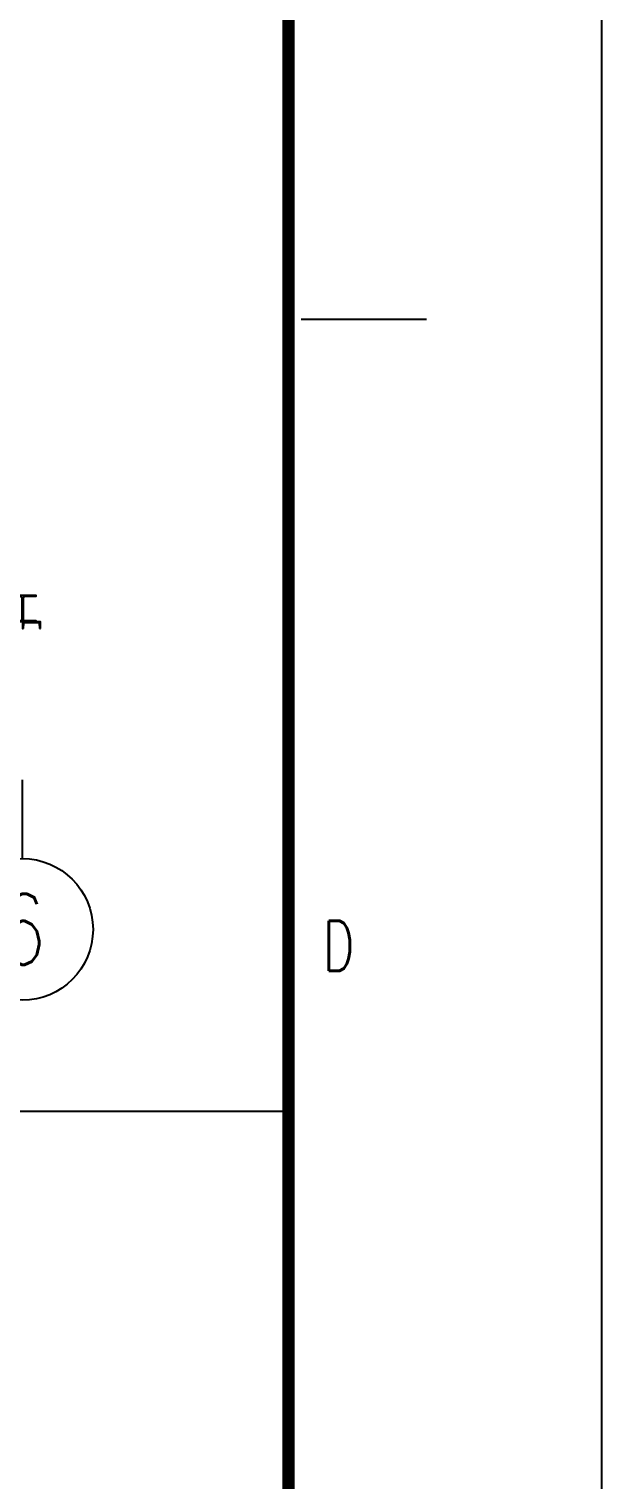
# Model space of a CAD drawing. Header units: millimetres. Extents: x 0 to 134087, y -49114 to 20834.
# Drawn here: x 43854 to 44662, y -41455 to -39408 of the extents above; entities that cross this region are included whole.
import ezdxf
from ezdxf.enums import TextEntityAlignment as Align

# ---------------------------------------------------------------- set-up
doc = ezdxf.new("R2010")
doc.units = ezdxf.units.MM
doc.header["$LTSCALE"] = 35
for name, color, linetype in [('CON-C', 4, 'Continuous'), ('CON-G', 3, 'Continuous'), ('CON-W', 7, 'Continuous'), ('CON-Y', 2, 'Continuous')]:
    doc.layers.add(name, color=color, linetype=linetype)
doc.styles.add('ROMANS', font='ROMANS.shx', dxfattribs={"width": 0.8})
doc.styles.add('SIMPLEX', font='simplex.shx', dxfattribs={"width": 0.8})

# ---------------------------------------------------------------- blocks, each defined once
blk = doc.blocks.new('TITLE')
at = {"color": 7}
for p, q in [((841, 0), (841, 594.854)), ((824.024, 371.872), (831.098, 371.872))]:
    blk.add_line(p, q, dxfattribs=at)
at = {"color": 7, "const_width": 0.707}
blk.add_lwpolyline([(823.317, 17.329), (823.317, 577.171)], dxfattribs=at)
at = {"color": 7, "style": 'ROMANS', "width": 0.7}
blk.add_text('D', height=2.829, dxfattribs=at).set_placement((826.146, 336.506), align=Align.MIDDLE)
blk = doc.blocks.new('col-line')
at = {"layer": 'CON-Y'}
blk.add_line((0, 3), (0, 8), dxfattribs=at)
blk.add_circle((0, 12.5), 4.5, dxfattribs=at)
at = {"layer": 'CON-C', "style": 'SIMPLEX', "width": 0.8}
blk.add_attdef('1', text='', height=4.5, dxfattribs=at).set_placement((0, 12.5), align=Align.MIDDLE_CENTER)

msp = doc.modelspace()

# ---------------------------------------------------------------- linework, layer by layer
at = {"layer": 'CON-C'}
msp.add_line((40922.2513, -40935.0284), (44219.9063, -40935.0284), dxfattribs=at)
at = {"layer": 'CON-G'}
msp.add_lwpolyline([(43826.1698, -40244.7623), (43826.1698, -40242.8873), (43842.0448, -40242.8873, 0.414213562), (43844.2948, -40240.6373), (43844.2948, -40211.3873, 0.414213562), (43842.0448, -40209.1373), (43826.1698, -40209.1373), (43826.1698, -40207.2623), (43863.6698, -40207.2623), (43863.6698, -40209.1373), (43847.7948, -40209.1373, 0.414213562), (43845.5448, -40211.3873), (43845.5448, -40240.6373, 0.414213562), (43847.7948, -40242.8873), (43863.6698, -40242.8873), (43863.6698, -40244.7623)], format="xyb", close=True, dxfattribs=at)
msp.add_lwpolyline([(43869.9198, -40254.1373), (43869.9198, -40244.7623), (43844.9198, -40244.7623), (43844.9198, -40254.1373), (43845.2731, -40254.1373, 0.383864035), (43845.9569, -40253.5217), (43846.6679, -40246.7561, -0.383864035), (43848.0354, -40245.5248), (43866.8041, -40245.5248, -0.383864035), (43868.1716, -40246.7561), (43868.8827, -40253.5217, 0.383864035), (43869.5664, -40254.1373), (43869.9198, -40254.1373)], format="xyb", dxfattribs=at)

# ---------------------------------------------------------------- block references
at = {"linetype": 'ByBlock', "xscale": 24.99999999749996, "yscale": 24.99999999749996, "zscale": 24.99999999749996}
msp.add_blockref('TITLE', (23636.9795, -49114.431), dxfattribs=at)
at = {"layer": 'CON-W'}
ref = msp.add_blockref('col-line', (43844.1698, -40400.8041), dxfattribs=dict(at, xscale=22.22222222222222, yscale=22.22222222222222, zscale=22.22222222222222, rotation=180))
ref.add_attrib('1', '6', dxfattribs={"layer": 'CON-C', "height": 100, "style": 'SIMPLEX', "width": 0.8}).set_placement((43844.1698, -40678.5819), align=Align.MIDDLE_CENTER)

doc.saveas('drawing.dxf')
